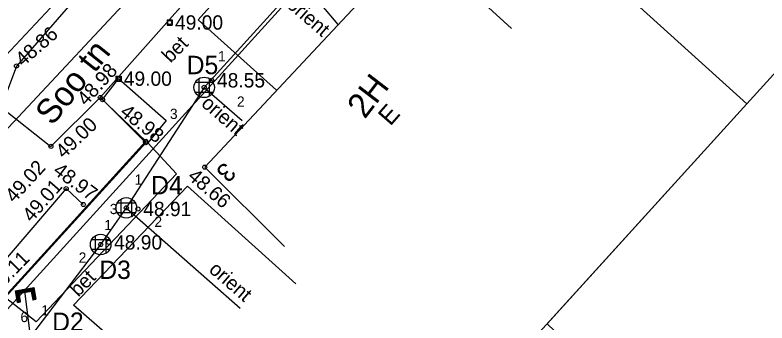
# Model space of a CAD drawing. Extents: x 641028 to 641429, y 6455650 to 6456007.
# Drawn here: x 641203.71 to 641240.4, y 6455849.1 to 6455864.15 of the extents above; entities that cross this region are included whole.
import ezdxf

# ---------------------------------------------------------------- set-up
doc = ezdxf.new("R2010")
doc.units = 0
for name, color, linetype in [('AED', 7, 'Continuous'), ('DKAEV', 7, 'Continuous'), ('DTRASS', 7, 'Continuous'), ('HOONE', 7, 'Continuous'), ('KAEVU_NR', 7, 'Continuous'), ('KORGUS', 7, 'Continuous'), ('KTRASS', 7, 'Continuous'), ('PIIR', 7, 'Continuous'), ('TEE', 7, 'Continuous'), ('TORU_NR', 7, 'Continuous'), ('VTRASS', 7, 'Continuous')]:
    doc.layers.add(name, color=color, linetype=linetype)

msp = doc.modelspace()

# ---------------------------------------------------------------- linework, layer by layer
at = {"layer": 'AED'}
for p, q in [((641211.132, 6455863.912), (641211.132, 6455863.662)), ((641211.132, 6455863.912), (641211.382, 6455863.912)), ((641211.382, 6455863.912), (641211.382, 6455863.662)), ((641211.132, 6455863.662), (641211.382, 6455863.662)), ((641208.633, 6455861.167), (641208.633, 6455860.917)), ((641208.633, 6455861.167), (641208.883, 6455861.167)), ((641208.883, 6455861.167), (641208.883, 6455860.917)), ((641208.633, 6455860.917), (641208.883, 6455860.917))]:
    msp.add_line(p, q, dxfattribs=at)
msp.add_lwpolyline([(641200.097, 6455853.134), (641203.221, 6455850.335), (641210.086, 6455857.907), (641207.982, 6455860.016), (641208.752, 6455861.026)], dxfattribs=at)
at = {"layer": 'DKAEV'}
for p, q in [((641212.688, 6455860.183), (641212.688, 6455861.049)), ((641213.188, 6455861.049), (641213.188, 6455860.183)), ((641212.505, 6455860.866), (641213.371, 6455860.866)), ((641213.371, 6455860.366), (641212.505, 6455860.366)), ((641208.889, 6455854.291), (641208.889, 6455855.157)), ((641209.389, 6455855.157), (641209.389, 6455854.291)), ((641208.706, 6455854.974), (641209.572, 6455854.974)), ((641209.572, 6455854.474), (641208.706, 6455854.474)), ((641207.637, 6455852.499), (641207.637, 6455853.365)), ((641208.137, 6455853.365), (641208.137, 6455852.499)), ((641207.454, 6455853.182), (641208.32, 6455853.182)), ((641208.32, 6455852.682), (641207.454, 6455852.682))]:
    msp.add_line(p, q, dxfattribs=at)
for centre in [(641212.938, 6455860.616), (641209.139, 6455854.724), (641207.887, 6455852.932)]:
    msp.add_circle(centre, 0.5, dxfattribs=at)
at = {"layer": 'DTRASS'}
for p, q in [((641212.938, 6455860.616), (641214.786, 6455858.997)), ((641209.139, 6455854.724), (641214.697, 6455849.822)), ((641203.735, 6455850.669), (641204.622, 6455850.824)), ((641203.834, 6455850.103), (641203.735, 6455850.669)), ((641203.744, 6455850.671), (641203.919, 6455850.549)), ((641203.779, 6455850.677), (641203.954, 6455850.555)), ((641203.814, 6455850.683), (641203.989, 6455850.561)), ((641203.822, 6455850.608), (641204.561, 6455850.737)), ((641203.849, 6455850.689), (641204.023, 6455850.567)), ((641203.884, 6455850.695), (641204.058, 6455850.573)), ((641203.919, 6455850.701), (641204.093, 6455850.579)), ((641203.954, 6455850.707), (641204.128, 6455850.585)), ((641203.989, 6455850.713), (641204.163, 6455850.592)), ((641204.024, 6455850.719), (641204.198, 6455850.598)), ((641204.059, 6455850.726), (641204.233, 6455850.604)), ((641204.094, 6455850.732), (641204.268, 6455850.61)), ((641204.128, 6455850.738), (641204.303, 6455850.616)), ((641204.163, 6455850.744), (641204.338, 6455850.622)), ((641204.472, 6455848.429), (641204.191, 6455850.673)), ((641204.198, 6455850.75), (641204.373, 6455850.628)), ((641204.233, 6455850.756), (641204.408, 6455850.634)), ((641204.268, 6455850.762), (641204.442, 6455850.64)), ((641204.303, 6455850.768), (641204.477, 6455850.646)), ((641204.338, 6455850.774), (641204.671, 6455850.542)), ((641204.373, 6455850.78), (641204.665, 6455850.577)), ((641204.408, 6455850.787), (641204.659, 6455850.611)), ((641204.443, 6455850.793), (641204.653, 6455850.646)), ((641204.478, 6455850.799), (641204.647, 6455850.681)), ((641204.513, 6455850.805), (641204.641, 6455850.715)), ((641204.547, 6455850.811), (641204.634, 6455850.75)), ((641204.561, 6455850.737), (641204.647, 6455850.245)), ((641204.582, 6455850.817), (641204.628, 6455850.785)), ((641204.617, 6455850.823), (641204.622, 6455850.82)), ((641204.622, 6455850.824), (641204.721, 6455850.258)), ((641203.739, 6455850.644), (641203.913, 6455850.522)), ((641203.746, 6455850.609), (641203.919, 6455850.488)), ((641203.752, 6455850.574), (641203.925, 6455850.453)), ((641203.758, 6455850.539), (641203.931, 6455850.418)), ((641203.764, 6455850.505), (641203.937, 6455850.383)), ((641203.77, 6455850.47), (641203.943, 6455850.349)), ((641203.776, 6455850.435), (641203.949, 6455850.314)), ((641203.782, 6455850.4), (641203.955, 6455850.279)), ((641203.788, 6455850.366), (641203.962, 6455850.244)), ((641203.794, 6455850.331), (641203.968, 6455850.21)), ((641203.908, 6455850.115), (641203.822, 6455850.608)), ((641203.909, 6455850.547), (641204.5, 6455850.65)), ((641203.982, 6455850.128), (641203.909, 6455850.547)), ((641204.5, 6455850.65), (641204.573, 6455850.232)), ((641204.504, 6455850.628), (641204.677, 6455850.507)), ((641204.51, 6455850.593), (641204.683, 6455850.472)), ((641204.516, 6455850.559), (641204.689, 6455850.438)), ((641204.522, 6455850.524), (641204.695, 6455850.403)), ((641204.528, 6455850.489), (641204.701, 6455850.368)), ((641204.534, 6455850.455), (641204.707, 6455850.333)), ((641204.54, 6455850.42), (641204.713, 6455850.299)), ((641204.546, 6455850.385), (641204.72, 6455850.264)), ((641204.552, 6455850.35), (641204.692, 6455850.253)), ((641204.558, 6455850.316), (641204.657, 6455850.246)), ((641203.8, 6455850.296), (641203.974, 6455850.175)), ((641203.806, 6455850.261), (641203.98, 6455850.14)), ((641203.812, 6455850.227), (641203.959, 6455850.124)), ((641203.818, 6455850.192), (641203.924, 6455850.118)), ((641203.825, 6455850.157), (641203.889, 6455850.112)), ((641203.831, 6455850.122), (641203.854, 6455850.106)), ((641203.834, 6455850.103), (641203.982, 6455850.128)), ((641204.564, 6455850.281), (641204.622, 6455850.24)), ((641204.57, 6455850.246), (641204.587, 6455850.234)), ((641204.573, 6455850.232), (641204.721, 6455850.258))]:
    msp.add_line(p, q, dxfattribs=at)
msp.add_lwpolyline([(641238.483, 6455893.246), (641224.737, 6455872.577), (641221.928, 6455870.546), (641212.938, 6455860.616), (641209.139, 6455854.724), (641207.887, 6455852.932), (641204.472, 6455848.429), (641193.724, 6455837.556), (641203.775, 6455829.023)], dxfattribs=at)
at = {"layer": 'HOONE'}
msp.add_lwpolyline([(641216.863, 6455852.837), (641212.967, 6455856.715), (641223.278, 6455867.763), (641227.928, 6455863.491)], dxfattribs=at)
at = {"layer": 'KORGUS'}
for centre in [(641211.257, 6455863.787), (641203.781, 6455861.658), (641208.752, 6455861.026), (641213.305, 6455860.96), (641213.305, 6455860.96), (641212.938, 6455860.616), (641207.87, 6455860.118), (641207.982, 6455860.016), (641210.085, 6455857.982), (641210.086, 6455857.907), (641205.461, 6455857.731), (641212.967, 6455856.715), (641206.203, 6455855.666), (641207.04, 6455854.888), (641209.139, 6455854.724), (641209.707, 6455854.67), (641209.707, 6455854.67), (641207.887, 6455852.932), (641208.283, 6455853.038), (641208.283, 6455853.038)]:
    msp.add_circle(centre, 0.1, dxfattribs=at)
at = {"layer": 'KTRASS'}
msp.add_lwpolyline([(641219.482, 6455863.697), (641217.884, 6455865.589), (641213.629, 6455869.634), (641199.897, 6455854.921)], dxfattribs=at)
at = {"layer": 'PIIR'}
for points in [[(641239.33, 6455889.47), (641224.6, 6455873.24), (641239.42, 6455859.81), (641262.53, 6455885.29)], [(641270.46, 6455810.04), (641315.35, 6455858.84), (641292.55, 6455879.89), (641262.53, 6455885.29), (641239.42, 6455859.81), (641229.68, 6455849.06)], [(641224.6, 6455873.24), (641184.3, 6455828.79), (641199.12, 6455815.36), (641239.42, 6455859.81)]]:
    msp.add_lwpolyline(points, close=True, dxfattribs=at)
at = {"layer": 'TEE'}
for points in [[(641221.607, 6455882.818), (641218.268, 6455878.913), (641214.567, 6455874.441), (641209.301, 6455868.002), (641203.781, 6455861.658), (641203.032, 6455859.64), (641205.461, 6455857.731), (641207.87, 6455860.118)], [(641221.642, 6455875.707), (641215.304, 6455868.51), (641207.87, 6455860.118), (641210.085, 6455857.982), (641203.217, 6455850.386), (641200.185, 6455853.108)], [(641216.473, 6455860.472), (641212.639, 6455863.916), (641222.632, 6455875.084)], [(641208.758, 6455861.042), (641211.092, 6455858.997), (641210.186, 6455857.907), (641211.59, 6455856.387), (641204.733, 6455849.148), (641203.221, 6455850.335)], [(641207.04, 6455854.888), (641206.203, 6455855.666), (641202.453, 6455851.282)], [(641212.633, 6455844.671), (641206.562, 6455849.961), (641212.125, 6455855.783), (641217.408, 6455851.005)]]:
    msp.add_lwpolyline(points, dxfattribs=at)
at = {"layer": 'VTRASS'}
msp.add_lwpolyline([(641171.673, 6455826.892), (641199.568, 6455858.254), (641213.497, 6455873.128), (641218.793, 6455868.199), (641221.424, 6455865.897)], dxfattribs=at)

# ---------------------------------------------------------------- texts
at = {"layer": 'DTRASS'}
for p in [(641212.746, 6455859.748), (641213.121, 6455851.631)]:
    msp.add_text('orient', height=0.7, rotation=319.11, dxfattribs=at).set_placement(p)
at = {"layer": 'HOONE'}
for s, height, rotation, p in [('2H', 1.2, 52.5447, (641220.776, 6455859.031)), ('E', 0.9, 48.6634, (641222.021, 6455858.691)), ('3', 0.9, 225.0565, (641213.933, 6455857.01))]:
    msp.add_text(s, height=height, rotation=rotation, dxfattribs=at).set_placement(p)
at = {"layer": 'KAEVU_NR'}
for s, p in [('D5', (641212.087, 6455861.259)), ('D4', (641210.35, 6455855.382)), ('D3', (641207.821, 6455851.249)), ('D2', (641205.521, 6455848.709))]:
    msp.add_text(s, height=0.9, dxfattribs=at).set_placement(p)
at = {"layer": 'KORGUS'}
for s, p in [(' 49.00', (641211.257, 6455863.437)), (' 49.00', (641208.758, 6455860.692)), (' 48.55', (641213.305, 6455860.61)), (' 48.91', (641209.707, 6455854.32)), (' 48.90', (641208.283, 6455852.688))]:
    msp.add_text(s, height=0.7, dxfattribs=at).set_placement(p)
for s, rotation, p in [(' 48.86', 40.9293, (641203.899, 6455861.425)), (' 48.98', 47.7091, (641207.005, 6455859.473)), (' 48.98', 321.5052, (641208.578, 6455859.474)), (' 49.00', 43.7373, (641205.903, 6455856.917)), (' 49.02', 47.614, (641203.496, 6455854.738)), (' 48.97', 323.1467, (641205.309, 6455856.594)), (' 48.66', 319.1547, (641211.888, 6455856.357)), (' 49.01', 48.9011, (641204.353, 6455853.787)), (' 49.11', 45.9537, (641202.669, 6455850.329))]:
    msp.add_text(s, height=0.7, rotation=rotation, dxfattribs=at).set_placement(p)
at = {"layer": 'KTRASS'}
msp.add_text('orient', height=0.7, rotation=319.11, dxfattribs=at).set_placement((641216.916, 6455864.586))
at = {"layer": 'TEE'}
for s, height, rotation, p in [('bet', 0.7, 45.606, (641211.301, 6455861.773)), ('Soo tn', 1.2, 51.3979, (641205.534, 6455858.697)), ('bet', 0.7, 45.606, (641206.794, 6455850.342))]:
    msp.add_text(s, height=height, rotation=rotation, dxfattribs=at).set_placement(p)
at = {"layer": 'TORU_NR'}
for s, p in [('1', (641213.618, 6455861.889)), ('2', (641214.54, 6455859.672)), ('3', (641211.27, 6455859.07)), ('1', (641209.543, 6455855.859)), ('3', (641208.336, 6455854.42)), ('1', (641208.068, 6455853.638)), ('2', (641210.512, 6455853.795)), ('2', (641206.817, 6455852.043)), ('1', (641204.991, 6455849.467)), ('6', (641203.974, 6455849.14))]:
    msp.add_text(s, height=0.5, dxfattribs=at).set_placement(p)

doc.saveas('drawing.dxf')
